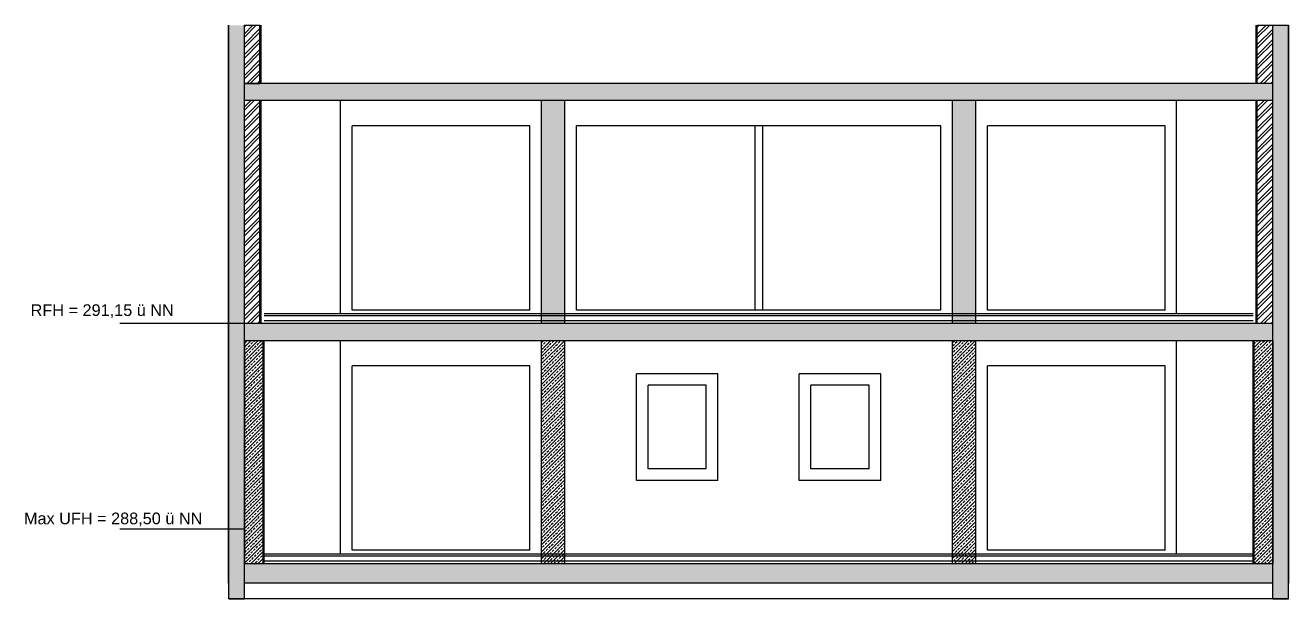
# Model space of a CAD drawing. Extents: x -4429 to 7335, y -4096 to 7109.
# Drawn here: x 1737 to 3366, y -3342 to -2603 of the extents above; entities that cross this region are included whole.
import ezdxf

# ---------------------------------------------------------------- set-up
doc = ezdxf.new("R2010")
doc.units = 0
doc.header["$LTSCALE"] = 2
for name, color, linetype, lineweight, true_color in [('Außenhülle ... Dämmung', 56, 'Continuous', 25, 0x808000), ('Möbilierung ... Fußbodenbelag', 56, 'Continuous', 25, 0x808000), ('Rohbau ... Außenputz', 200, 'Continuous', 25, 0xaa00ff), ('Rohbau ... Beton', 96, 'Continuous', 25, 0x008000), ('Rohbau ... Estrich', 253, 'Continuous', 25, 0xa0a0a4), ('Rohbau ... Fenster', 151, 'Continuous', 25, 0x41c3ff), ('Rohbau ... Innenputz', 216, 'Continuous', 25, 0x800080), ('Rohbau ... Mauerwerk', 12, 'Continuous', 25, 0xc40000)]:
    doc.layers.add(name, color=color, linetype=linetype, lineweight=lineweight, true_color=true_color)
for name, color, linetype, lineweight in [('Information ... Dimensionen', 7, 'Continuous', 25), ('Rohbau ... Fassdendämmung', 6, 'Continuous', 25), ('Rohbau ... Trittschalldämmung', 4, 'Continuous', 25)]:
    doc.layers.add(name, color=color, linetype=linetype, lineweight=lineweight)
doc.styles.add('textstyle3', font='')
doc.styles.get('textstyle3').set_extended_font_data('Liberation Sans')

msp = doc.modelspace()

# ---------------------------------------------------------------- hatches: boundary and pattern name
at = {"layer": 'Rohbau ... Beton', "transparency": 33554687}
h = msp.add_hatch(dxfattribs=at)
h.set_pattern_fill('ANSI33', color=256, style=0, pattern_type=0)
h.paths.add_polyline_path([(3346, -2678), (2020, -2678), (2020, -2700), (2403, -2700), (2433, -2700), (2933, -2700), (2963, -2700), (3346, -2700)], flags=0)
h = msp.add_hatch(dxfattribs=at)
h.set_pattern_fill('ANSI33', color=256, style=0, pattern_type=0)
h.paths.add_polyline_path([(2963, -2700), (2933, -2700), (2933, -2987.5), (2963, -2987.5)], flags=0)
h.paths.add_polyline_path([(2403, -2987.5), (2403, -2700), (2433, -2700), (2433, -2987.5)], flags=0)
h = msp.add_hatch(dxfattribs=at)
h.set_pattern_fill('ANSI33', color=256, style=0, pattern_type=0)
h.paths.add_polyline_path([(2020, -3009.5), (2020, -2987.5), (3346, -2987.5), (3346, -3009.5), (3322, -3009.5), (2963, -3009.5), (2933, -3009.5), (2433, -3009.5), (2403, -3009.5), (2044, -3009.5)], flags=0)
h = msp.add_hatch(dxfattribs=at)
h.set_pattern_fill('ANSI33', color=256, style=0, pattern_type=0)
h.paths.add_polyline_path([(2044, -3297), (2044, -3009.5), (2020, -3009.5), (2020, -3297)], flags=0)
h = msp.add_hatch(dxfattribs=at)
h.set_pattern_fill('ANSI33', color=256, style=0, pattern_type=0)
h.paths.add_polyline_path([(2403, -3297), (2403, -3009.5), (2433, -3009.5), (2433, -3297)], flags=0)
h = msp.add_hatch(dxfattribs=at)
h.set_pattern_fill('ANSI33', color=256, style=0, pattern_type=0)
h.paths.add_polyline_path([(2963, -3297), (2963, -3009.5), (2933, -3009.5), (2933, -3297)], flags=0)
h = msp.add_hatch(dxfattribs=at)
h.set_pattern_fill('ANSI33', color=256, style=0, pattern_type=0)
h.paths.add_polyline_path([(3346, -3009.5), (3322, -3009.5), (3322, -3297), (3346, -3297)], flags=0)
h = msp.add_hatch(dxfattribs=at)
h.set_pattern_fill('ANSI33', color=256, style=0, pattern_type=0)
h.paths.add_polyline_path([(3346, -3322), (2020, -3322), (2020, -3297), (2044, -3297), (2403, -3297), (2433, -3297), (2933, -3297), (2963, -3297), (3322, -3297), (3346, -3297)], flags=0)
at = {"layer": 'Rohbau ... Fassdendämmung', "transparency": 33554687}
h = msp.add_hatch(dxfattribs=at)
h.set_pattern_fill('HONEY', color=256, style=0, pattern_type=0)
h.paths.add_polyline_path([(2000, -3342), (1999.5, -2603), (2020, -2603), (2020, -3342)], flags=0)
h = msp.add_hatch(dxfattribs=at)
h.set_pattern_fill('HONEY', color=256, style=0, pattern_type=0)
h.paths.add_polyline_path([(3346, -3342), (3346, -2603), (3366, -2603), (3366, -3342)], flags=0)
at = {"layer": 'Rohbau ... Mauerwerk', "transparency": 33554687}
h = msp.add_hatch(dxfattribs=at)
h.set_pattern_fill('ANSI32', color=256, style=0, pattern_type=0)
h.paths.add_polyline_path([(3326, -2603), (3346, -2603), (3346, -2678), (3326, -2678)], flags=0)
h.paths.add_polyline_path([(2020, -2987.5), (2020, -2700), (2040, -2700), (2040, -2987.5)], flags=0)
h.paths.add_polyline_path([(3346, -2987.5), (3326, -2987.5), (3326, -2700), (3346, -2700)], flags=0)
h.paths.add_polyline_path([(2020, -2678), (2020, -2603), (2040, -2603), (2040, -2678)], flags=0)

# ---------------------------------------------------------------- linework, layer by layer
at = {"layer": 'Außenhülle ... Dämmung'}
msp.add_line((3366, -3342), (2000, -3342), dxfattribs=at)
at = {"layer": 'Information ... Dimensionen'}
for p, q in [((2020, -2987.5), (1859.5, -2987.5)), ((2020, -3252.5), (1859.5, -3252.5))]:
    msp.add_line(p, q, dxfattribs=at)
at = {"layer": 'Möbilierung ... Fußbodenbelag'}
for p, q in [((3320.5, -2975), (2045.5, -2975)), ((3320.5, -3284.5), (2045.5, -3284.5))]:
    msp.add_line(p, q, dxfattribs=at)
at = {"layer": 'Rohbau ... Außenputz'}
for p, q in [((1999.5, -3322), (1999.5, -2603)), ((3366.5, -3322), (3366.5, -2603))]:
    msp.add_line(p, q, dxfattribs=at)
at = {"layer": 'Rohbau ... Beton'}
for p, q in [((2020, -2700), (2020, -2678)), ((3346, -2678), (2020, -2678)), ((3346, -2700), (3346, -2678)), ((2403, -2700), (2020, -2700)), ((2433, -2700), (2403, -2700)), ((2403, -2987.5), (2403, -2700)), ((2933, -2700), (2433, -2700)), ((2433, -2987.5), (2433, -2700)), ((2963, -2700), (2933, -2700)), ((2933, -2987.5), (2933, -2700)), ((3346, -2700), (2963, -2700)), ((2963, -2987.5), (2963, -2700)), ((2403, -2987.5), (2020, -2987.5)), ((2020, -3009.5), (2020, -2987.5)), ((2433, -2987.5), (2403, -2987.5)), ((2933, -2987.5), (2433, -2987.5)), ((2963, -2987.5), (2933, -2987.5)), ((3346, -2987.5), (2963, -2987.5)), ((3346, -3009.5), (3346, -2987.5)), ((2044, -3009.5), (2020, -3009.5)), ((2020, -3009.5), (2020, -3297)), ((2044, -3297), (2044, -3009.5)), ((2403, -3009.5), (2044, -3009.5)), ((2433, -3009.5), (2403, -3009.5)), ((2403, -3297), (2403, -3009.5)), ((2933, -3009.5), (2433, -3009.5)), ((2433, -3297), (2433, -3009.5)), ((2963, -3009.5), (2933, -3009.5)), ((2933, -3297), (2933, -3009.5)), ((3322, -3009.5), (2963, -3009.5)), ((2963, -3297), (2963, -3009.5)), ((3322, -3297), (3322, -3009.5)), ((3346, -3009.5), (3322, -3009.5)), ((3346, -3009.5), (3346, -3297)), ((2044, -3297), (2020, -3297)), ((2020, -3322), (2020, -3297)), ((2403, -3297), (2044, -3297)), ((2433, -3297), (2403, -3297)), ((2933, -3297), (2433, -3297)), ((2963, -3297), (2933, -3297)), ((3322, -3297), (2963, -3297)), ((3346, -3297), (3322, -3297)), ((3346, -3322), (3346, -3297)), ((3346, -3322), (2020, -3322))]:
    msp.add_line(p, q, dxfattribs=at)
at = {"layer": 'Rohbau ... Estrich'}
for p, q in [((3320.5, -2977.5), (2045.5, -2977.5)), ((3320.5, -3287), (2045.5, -3287))]:
    msp.add_line(p, q, dxfattribs=at)
at = {"layer": 'Rohbau ... Fassdendämmung'}
for p, q in [((2000, -3342), (2000, -2603)), ((2020, -3342), (2020, -2603)), ((3346, -3342), (3346, -2603)), ((3346, -2603), (3366, -2603)), ((3366, -3342), (3366, -2603)), ((2000, -3342), (2020, -3342)), ((3346, -3342), (3366, -3342))]:
    msp.add_line(p, q, dxfattribs=at)
at = {"layer": 'Rohbau ... Fenster'}
for p, q in [((2144, -2975), (2144, -2700)), ((3222, -2975), (3222, -2700)), ((2388, -2732.5), (2159, -2732.5)), ((2159, -2970), (2159, -2732.5)), ((2388, -2970), (2388, -2732.5)), ((2918, -2732.5), (2448, -2732.5)), ((2448, -2970), (2448, -2732.5)), ((2678, -2732.5), (2678, -2970)), ((2688, -2732.5), (2688, -2970)), ((2918, -2970), (2918, -2732.5)), ((3207, -2732.5), (2978, -2732.5)), ((2978, -2970), (2978, -2732.5)), ((3207, -2970), (3207, -2732.5)), ((2388, -2970), (2159, -2970)), ((2918, -2970), (2448, -2970)), ((3207, -2970), (2978, -2970)), ((2144, -3284.5), (2144, -3009.5)), ((3222, -3284.5), (3222, -3009.5)), ((2388, -3042), (2159, -3042)), ((2159, -3279.5), (2159, -3042)), ((2159, -3042), (2159, -3042)), ((2388, -3279.5), (2388, -3042)), ((3207, -3042), (2978, -3042)), ((2978, -3279.5), (2978, -3042)), ((3207, -3279.5), (3207, -3042)), ((2525.5, -3189.5), (2525.5, -3052)), ((2630.5, -3052), (2525.5, -3052)), ((2630.5, -3189.5), (2630.5, -3052)), ((2735.5, -3189.5), (2735.5, -3052)), ((2840.5, -3052), (2735.5, -3052)), ((2840.5, -3189.5), (2840.5, -3052)), ((2540.5, -3174.5), (2540.5, -3067)), ((2615.5, -3067), (2540.5, -3067)), ((2615.5, -3174.5), (2615.5, -3067)), ((2750.5, -3174.5), (2750.5, -3067)), ((2825.5, -3067), (2750.5, -3067)), ((2825.5, -3174.5), (2825.5, -3067)), ((2615.5, -3174.5), (2540.5, -3174.5)), ((2825.5, -3174.5), (2750.5, -3174.5)), ((2630.5, -3189.5), (2525.5, -3189.5)), ((2840.5, -3189.5), (2735.5, -3189.5)), ((2388, -3279.5), (2159, -3279.5)), ((3207, -3279.5), (2978, -3279.5))]:
    msp.add_line(p, q, dxfattribs=at)
at = {"layer": 'Rohbau ... Innenputz'}
for p, q in [((2041.5, -2678), (2041.5, -2603)), ((3324.5, -2678), (3324.5, -2603)), ((2041.5, -2987.5), (2041.5, -2700)), ((3324.5, -2987.5), (3324.5, -2700)), ((2045.5, -3297), (2045.5, -3009.5)), ((3320.5, -3297), (3320.5, -3009.5))]:
    msp.add_line(p, q, dxfattribs=at)
at = {"layer": 'Rohbau ... Mauerwerk'}
for p, q in [((2020, -2678), (2020, -2603)), ((2020, -2603), (2040, -2603)), ((2040, -2678), (2040, -2603)), ((3326, -2603), (3346, -2603)), ((3326, -2678), (3326, -2603)), ((3346, -2678), (3346, -2603)), ((2020, -2678), (2040, -2678)), ((3346, -2678), (3326, -2678)), ((2020, -2987.5), (2020, -2700)), ((2040, -2700), (2020, -2700)), ((2040, -2987.5), (2040, -2700)), ((3326, -2987.5), (3326, -2700)), ((3346, -2700), (3326, -2700)), ((3346, -2987.5), (3346, -2700)), ((2040, -2987.5), (2020, -2987.5)), ((3346, -2987.5), (3326, -2987.5))]:
    msp.add_line(p, q, dxfattribs=at)
at = {"layer": 'Rohbau ... Trittschalldämmung'}
for p, q in [((3320.5, -2984), (2045.5, -2984)), ((3320.5, -3293.5), (2045.5, -3293.5))]:
    msp.add_line(p, q, dxfattribs=at)

# ---------------------------------------------------------------- texts
at = {"layer": 'Information ... Dimensionen', "char_height": 15, "attachment_point": 1, "style": 'textstyle3'}
for s, insert in [('RFH = 291,15 ü NN', (1744.4, -2962.6)), ('Max UFH = 288,50 ü NN', (1735.8, -3231))]:
    msp.add_mtext(s, dxfattribs=dict(at, insert=insert))

doc.saveas('drawing.dxf')
